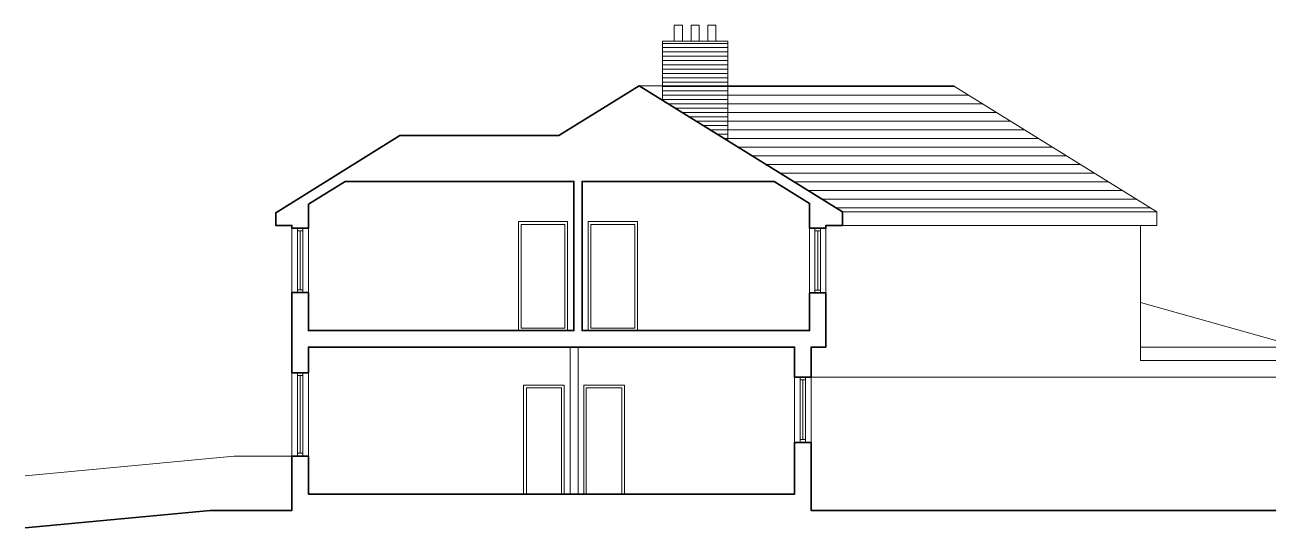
# Model space of a CAD drawing. Header units: millimetres. Extents: x -176873 to 104254, y -63587 to 101719.
# Drawn here: x 81315 to 104254, y -622 to 8608 of the extents above; entities that cross this region are included whole.
import ezdxf

# ---------------------------------------------------------------- set-up
doc = ezdxf.new("R2010")
doc.units = ezdxf.units.MM
for name, color, linetype in [('PDF4_25205$165$Griffith$Avenue$Survey$a-Doors', 7, 'Continuous'), ('PDF4_25205$165$Griffith$Avenue$Survey$a-Elevation$2', 7, 'Continuous'), ('PDF4_25205$165$Griffith$Avenue$Survey$a-Elevation$4', 7, 'Continuous'), ('PDF4_25205$165$Griffith$Avenue$Survey$a-Hatch', 7, 'Continuous'), ('PDF4_25205$165$Griffith$Avenue$Survey$a-Walls', 7, 'Continuous'), ('PDF4_25205$165$Griffith$Avenue$Survey$a-Windows', 7, 'Continuous'), ('PDF4_a-Dimension 100', 7, 'Continuous')]:
    doc.layers.add(name, color=color, linetype=linetype)

msp = doc.modelspace()

# ---------------------------------------------------------------- linework, layer by layer
at = {"layer": 'PDF4_25205$165$Griffith$Avenue$Survey$a-Doors', "lineweight": 9}
for points in [[(91260.7, 2999.1), (91260.7, 4999.1), (90361.2, 4999.1), (90361.2, 2999.1)], [(92547.5, 2999.1), (92547.5, 4999.1), (91643.8, 4999.1), (91643.8, 2999.1)], [(91203.6, 0), (91203.6, 1998), (90458.6, 1998), (90458.6, 0)], [(91152.8, 0), (91152.8, 1949.3), (90509.4, 1949.3), (90509.4, 0)], [(92308.4, 0), (92308.4, 1998), (91559.1, 1998), (91559.1, 0)], [(92257.6, 0), (92257.6, 1949.3), (91607.8, 1949.3), (91607.8, 0)]]:
    msp.add_lwpolyline(points, dxfattribs=at)
for points in [[(90412, 3047.7), (91212, 3047.7), (91212, 4948.3), (90412, 4948.3)], [(91692.5, 3047.7), (92496.7, 3047.7), (92496.7, 4948.3), (91692.5, 4948.3)]]:
    msp.add_lwpolyline(points, close=True, dxfattribs=at)
at = {"layer": 'PDF4_25205$165$Griffith$Avenue$Survey$a-Elevation$2', "lineweight": 9}
for points in [[(94204.7, 7494.5), (98340.3, 7494.5), (102067.5, 5179), (96302.2, 5179)], [(102067.5, 5179), (102067.5, 4929.3), (101766.9, 4929.3), (101766.9, 2448.8), (104253.8, 2448.8)], [(102067.5, 4929.3), (96302.2, 4929.3)], [(104253.8, 2821.3), (101766.9, 3517.6)], [(104253.8, 2698.5), (101766.9, 2698.5)], [(95728.6, 2148.2), (104253.8, 2148.2)], [(86210.8, 698.4), (85152.5, 696.3), (81315.4, 332.3)]]:
    msp.add_lwpolyline(points, dxfattribs=at)
at = {"layer": 'PDF4_25205$165$Griffith$Avenue$Survey$a-Elevation$4', "lineweight": 20}
for points in [[(93370.8, 8309.3), (93370.8, 8607.7), (93220.6, 8607.7), (93220.6, 8309.3)], [(93677.7, 8309.3), (93677.7, 8607.7), (93527.5, 8607.7), (93527.5, 8309.3)], [(93984.6, 8309.3), (93984.6, 8607.7), (93836.5, 8607.7), (93836.5, 8309.3)], [(94204.7, 6482.8), (94204.7, 8309.3), (93002.6, 8309.3), (93002.6, 7227.8)], [(96001.6, 4929.3), (96302.2, 4929.3), (96302.2, 5179)], [(91309.4, 2698.5), (91309.4, 0)], [(91457.5, 2698.5), (91457.5, 0)]]:
    msp.add_lwpolyline(points, dxfattribs=at)
at = {"layer": 'PDF4_25205$165$Griffith$Avenue$Survey$a-Hatch', "lineweight": 5}
for points in [[(93002.6, 8271.2), (94204.7, 8271.2)], [(93002.6, 8192.9), (94204.7, 8192.9)], [(93002.6, 8112.5), (94204.7, 8112.5)], [(93002.6, 8034.2), (94204.7, 8034.2)], [(93002.6, 7953.7), (94204.7, 7953.7)], [(93002.6, 7875.4), (94204.7, 7875.4)], [(93002.6, 7795), (94204.7, 7795)], [(93002.6, 7716.7), (94204.7, 7716.7)], [(93002.6, 7636.3), (94204.7, 7636.3)], [(93002.6, 7558), (94204.7, 7558)], [(93002.6, 7477.5), (94204.7, 7477.5), (98367.9, 7477.5)], [(93002.6, 7399.2), (94204.7, 7399.2)], [(93002.6, 7318.8), (94204.7, 7318.8), (98624, 7318.8)], [(93002.6, 7240.5), (94204.7, 7240.5)], [(93112.6, 7160.1), (94204.7, 7160.1), (98877.9, 7160.1)], [(93239.6, 7081.7), (94204.7, 7081.7)], [(93368.7, 7001.3), (94204.7, 7001.3), (99134, 7001.3)], [(93495.7, 6923), (94204.7, 6923)], [(93622.7, 6842.6), (94204.7, 6842.6), (99390.1, 6842.6)], [(93751.8, 6764.3), (94204.7, 6764.3)], [(93878.8, 6683.8), (94204.7, 6683.8), (99644.1, 6683.8)], [(94005.8, 6605.5), (94204.7, 6605.5)], [(94134.9, 6525.1), (94204.7, 6525.1), (99900.2, 6525.1)], [(94391, 6366.4), (100156.3, 6366.4)], [(94645, 6207.6), (100412.4, 6207.6)], [(94901.1, 6048.9), (100666.4, 6048.9)], [(95157.2, 5890.2), (100922.4, 5890.2)], [(95411.1, 5731.4), (101178.5, 5731.4)], [(95667.2, 5572.7), (101434.6, 5572.7)], [(95923.3, 5414), (101688.6, 5414)], [(96179.4, 5255.2), (101944.7, 5255.2)], [(85912.4, 4931.4), (85912.4, 4929.3)], [(86210.8, 4899.7), (86234.1, 4878.5)], [(95428.1, 2148.2), (95428.1, 2148.2)], [(86507.1, 698.4), (86511.3, 694.2)], [(104251.7, -300.5), (104253.8, -304.8)]]:
    msp.add_lwpolyline(points, dxfattribs=at)
at = {"layer": 'PDF4_25205$165$Griffith$Avenue$Survey$a-Walls', "lineweight": 35}
for points in [[(95428.1, 2698.5), (95428.1, 2148.2), (95428.1, 2698.5), (86511.3, 2698.5), (86511.3, 2224.4), (86210.8, 2224.4), (86210.8, 3699.6), (86511.3, 3699.6), (86511.3, 2999.1), (91379.2, 2999.1), (91379.2, 5737.8), (87184.4, 5737.8), (86511.3, 5318.7), (86511.3, 4929.3), (86511.3, 4878.5), (86210.8, 4878.5), (86210.8, 4929.3), (85912.4, 4929.3), (85912.4, 5162.1), (88187.6, 6580.1), (91104.1, 6580.1), (92575, 7494.5), (96302.2, 5179), (96302.2, 4929.3), (96001.6, 4929.3), (96001.6, 4878.5), (95701.1, 4878.5), (95701.1, 5333.5), (95049.2, 5737.8), (91529.5, 5737.8), (91529.5, 2999.1), (95701.1, 2999.1), (95701.1, 3693.3), (96001.6, 3693.3), (96001.6, 2999.1), (96001.6, 2698.5), (95728.6, 2698.5)], [(95428.1, 2148.2), (95728.6, 2148.2)], [(95428.1, 0), (95428.1, 948.2), (95428.1, 0), (86511.3, 0), (86511.3, 698.4), (86210.8, 698.4), (86210.8, -300.5), (84712.3, -300.5), (81315.4, -622.2)], [(95428.1, 948.2), (95728.6, 948.2)], [(104253.8, -300.5), (95728.6, -300.5), (95728.6, 948.2), (95728.6, -300.5)]]:
    msp.add_lwpolyline(points, dxfattribs=at)
msp.add_lwpolyline([(95728.6, 2148.2), (95728.6, 2698.5)], close=True, dxfattribs=at)
at = {"layer": 'PDF4_25205$165$Griffith$Avenue$Survey$a-Windows', "lineweight": 9}
for points in [[(86210.8, 3699.6), (86210.8, 4878.5)], [(86312.4, 3699.6), (86312.4, 4878.5)], [(86312.4, 4827.7), (86411.9, 4827.7)], [(86361.1, 3748.3), (86361.1, 4827.7)], [(86411.9, 3699.6), (86411.9, 4878.5)], [(86511.3, 3699.6), (86511.3, 4878.5)], [(95701.1, 3693.3), (95701.1, 4878.5)], [(95800.6, 3693.3), (95800.6, 4878.5)], [(95800.6, 4827.7), (95902.2, 4827.7)], [(95851.4, 3744.1), (95851.4, 4827.7)], [(95902.2, 3693.3), (95902.2, 4878.5)], [(96001.6, 3693.3), (96001.6, 4878.5)], [(86312.4, 3748.3), (86411.9, 3748.3)], [(95800.6, 3744.1), (95902.2, 3744.1)], [(86210.8, 698.4), (86210.8, 2224.4)], [(86312.4, 698.4), (86312.4, 2224.4)], [(86312.4, 2173.6), (86411.9, 2173.6)], [(86361.1, 749.2), (86361.1, 2173.6)], [(86411.9, 698.4), (86411.9, 2224.4)], [(86511.3, 698.4), (86511.3, 2224.4)], [(95428.1, 948.2), (95428.1, 2148.2)], [(95527.5, 948.2), (95527.5, 2148.2)], [(95527.5, 2099.5), (95629.1, 2099.5)], [(95578.3, 999), (95578.3, 2099.5)], [(95629.1, 948.2), (95629.1, 2148.2)], [(95728.6, 948.2), (95728.6, 2148.2)], [(95527.5, 999), (95629.1, 999)], [(86312.4, 749.2), (86411.9, 749.2)]]:
    msp.add_lwpolyline(points, dxfattribs=at)
at = {"layer": 'PDF4_a-Dimension 100', "lineweight": 5}
for points in [[(92575, 7494.5), (97241.9, 7494.5)], [(96001.6, 4929.3), (96535, 4929.3)], [(96001.6, -300.5), (96535, -300.5)]]:
    msp.add_lwpolyline(points, dxfattribs=at)

doc.saveas('drawing.dxf')
